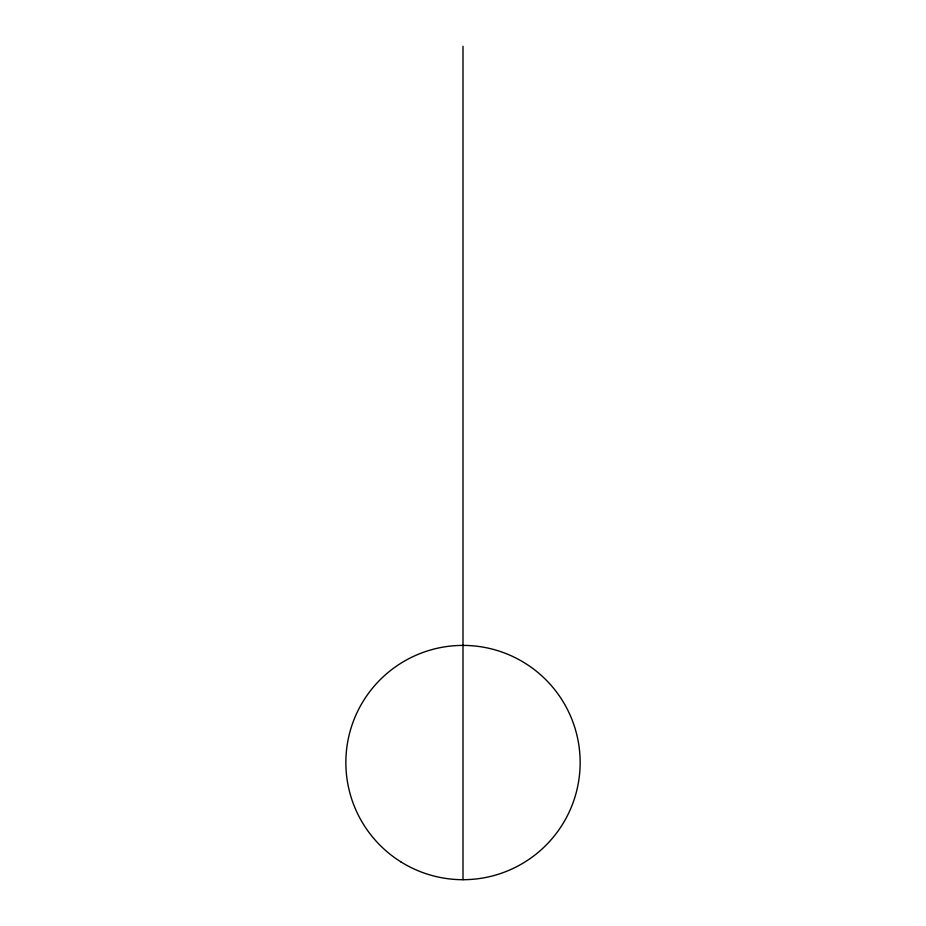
<?xml version="1.0" encoding="UTF-8"?>
<svg xmlns="http://www.w3.org/2000/svg" width="926" height="926" viewBox="0 0 926 926"><rect width="100%" height="100%" fill="white"/><g stroke="black" fill="none" stroke-linecap="round" stroke-linejoin="round"><path stroke-width="1.39" d="M463 46.3L463 879.7M400.761 861.793A117.139 117.139 0 0 0 580.07 766.832A117.139 117.139 0 0 0 408.169 659.034A117.139 117.139 0 0 0 400.761 861.793"/></g></svg>
